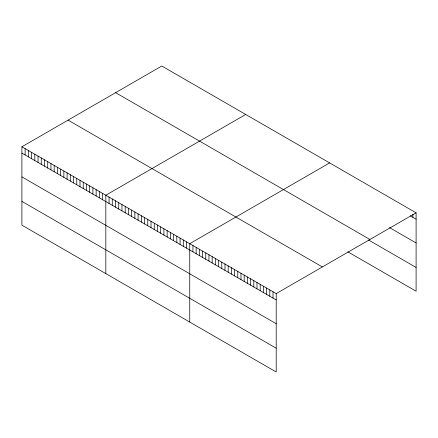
<?xml version="1.0" encoding="UTF-8"?>
<svg xmlns="http://www.w3.org/2000/svg" width="438" height="438" viewBox="0 0 438 438"><rect width="100%" height="100%" fill="white"/><g stroke="black" fill="none" stroke-linecap="round" stroke-linejoin="round"><path stroke-width="0.66" d="M21.9 146.779L276.208 293.602L276.208 371.988L21.9 225.165L21.9 146.779L161.792 66.012L416.1 212.835L416.1 291.221L347.783 251.779M245.713 114.466L105.821 195.228L105.821 273.613M329.633 162.92L189.747 243.681L189.747 322.067M276.208 293.602L416.1 212.835M410.231 215.786L416.1 219.175M389.415 227.546L416.1 242.953M115.627 92.664L369.935 239.487M368.599 240.024L416.1 267.448M68.065 120.127L322.373 266.95M21.9 153.114L276.208 299.942M21.9 176.892L276.208 323.715M21.9 201.387L276.208 348.21M412.897 214.16L412.897 217.33M273.011 291.752L273.011 298.092M269.808 289.907L269.808 296.241M266.605 288.056L266.605 294.396M263.402 286.206L263.402 292.546M260.199 284.355L260.199 290.695M256.996 282.51L256.996 288.85M253.794 280.659L253.794 287M250.591 278.809L250.591 285.149M247.388 276.964L247.388 283.298M244.185 275.113L244.185 281.453M240.982 273.263L240.982 279.603M237.779 271.418L237.779 277.752M234.582 269.567L234.582 275.907M231.379 267.717L231.379 274.057M228.176 265.866L228.176 272.206M224.973 264.021L224.973 270.361M221.77 262.17L221.77 268.51M218.567 260.32L218.567 266.66M215.365 258.475L215.365 264.809M212.162 256.624L212.162 262.964M208.959 254.774L208.959 261.114M205.756 252.929L205.756 259.263M202.553 251.078L202.553 257.418M199.35 249.227L199.35 255.568M196.153 247.377L196.153 253.717M192.95 245.532L192.95 251.872M186.517 241.82L186.517 248.16M183.292 239.953L183.292 246.293M180.062 238.091L180.062 244.431M176.832 236.23L176.832 242.564M173.607 234.363L173.607 240.703M170.377 232.501L170.377 238.841M167.152 230.634L167.152 236.974M163.921 228.773L163.921 235.113M160.697 226.911L160.697 233.251M157.466 225.044L157.466 231.384M154.242 223.183L154.242 229.523M151.011 221.321L151.011 227.656M147.781 219.454L147.781 225.794M144.556 217.593L144.556 223.933M141.326 215.726L141.326 222.066M138.101 213.864L138.101 220.204M134.871 212.003L134.871 218.343M131.646 210.136L131.646 216.476M128.416 208.274L128.416 214.615M125.191 206.413L125.191 212.748M121.961 204.546L121.961 210.886M118.736 202.684L118.736 209.025M115.506 200.818L115.506 207.158M112.276 198.956L112.276 205.296M109.051 197.095L109.051 203.435M102.596 193.366L102.596 199.706M99.366 191.505L99.366 197.839M96.141 189.638L96.141 195.978M92.911 187.776L92.911 194.116M89.686 185.909L89.686 192.249M86.456 184.048L86.456 190.388M83.225 182.186L83.225 188.526M80.001 180.319L80.001 186.659M76.77 178.458L76.77 184.798M73.546 176.596L73.546 182.931M70.315 174.729L70.315 181.069M67.091 172.868L67.091 179.208M63.86 171.001L63.86 177.341M60.636 169.139L60.636 175.479M57.405 167.278L57.405 173.618M54.181 165.411L54.181 171.751M50.95 163.549L50.95 169.889M47.72 161.688L47.72 168.022M44.495 159.821L44.495 166.161M41.265 157.959L41.265 164.299M38.04 156.092L38.04 162.432M34.81 154.231L34.81 160.571M31.585 152.369L31.585 158.709M28.355 150.502L28.355 156.842M25.13 148.641L25.13 154.981"/></g></svg>
